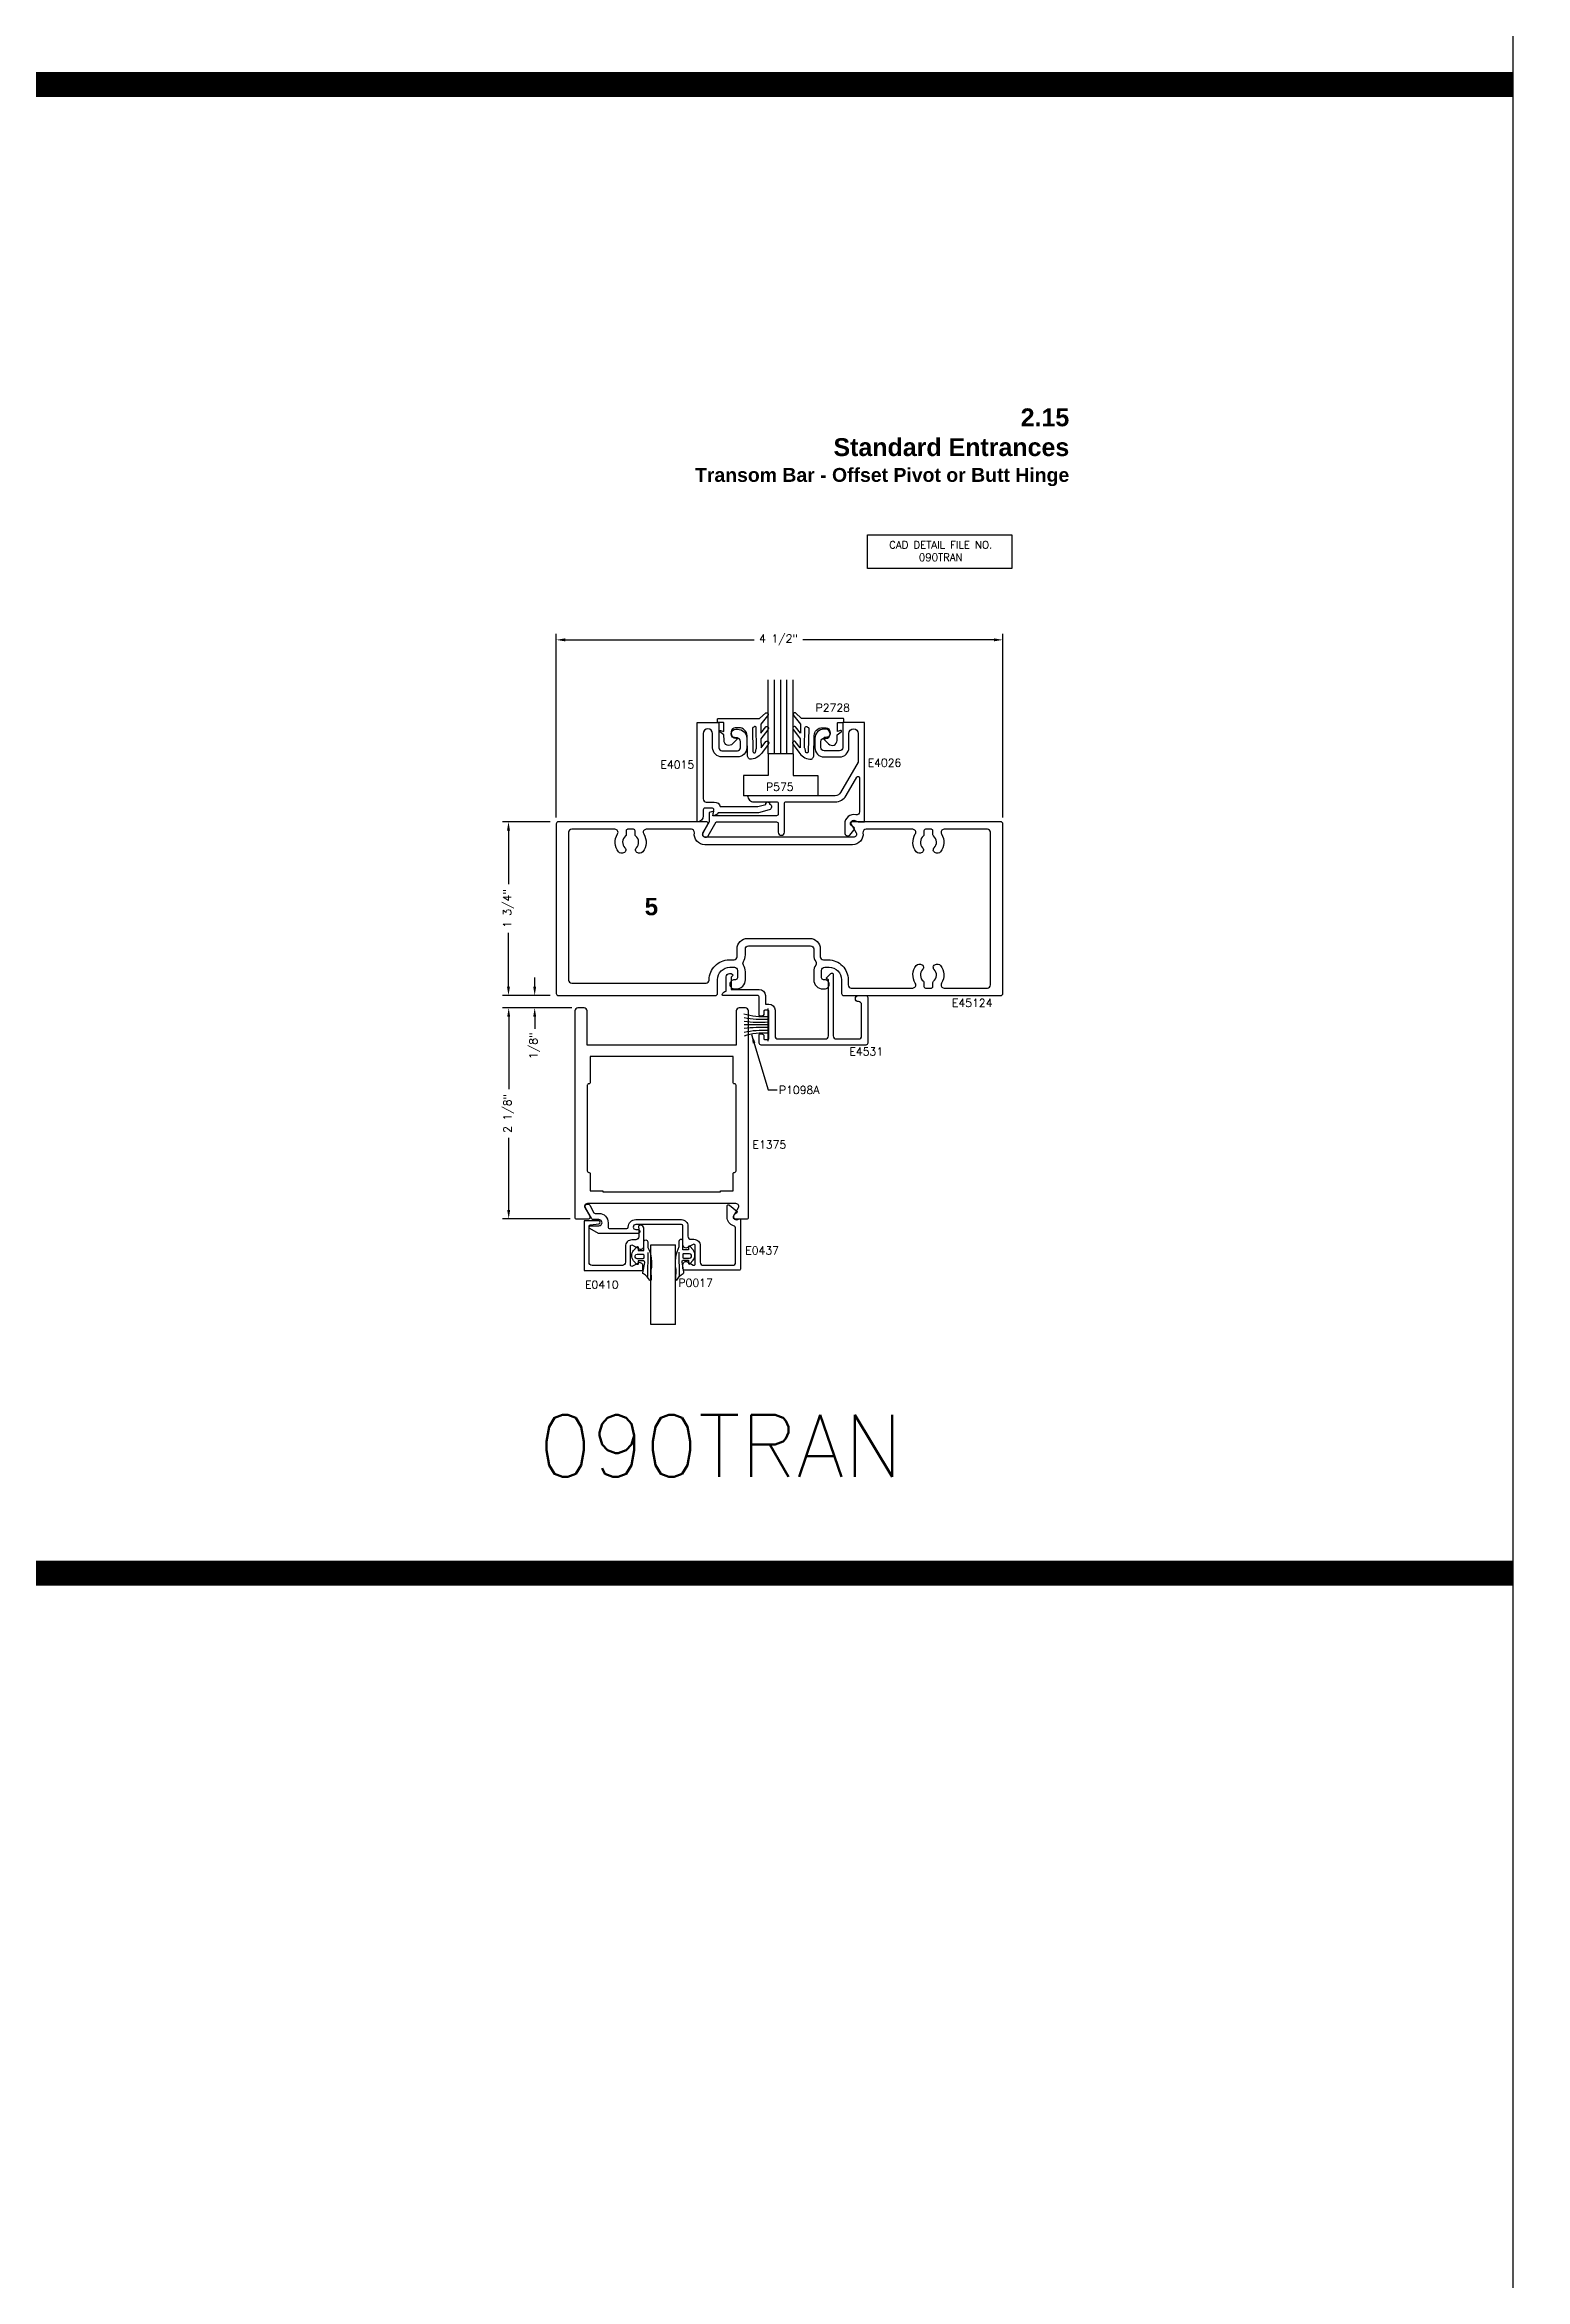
# Model space of a CAD drawing. Extents: x 0 to 130, y 0 to 90.
# Drawn here: x 108.12 to 123.03, y 22.76 to 45.28 of the extents above; entities that cross this region are included whole.
import ezdxf

# ---------------------------------------------------------------- set-up
doc = ezdxf.new("R2010")
doc.units = 0
doc.header["$MEASUREMENT"] = 0
doc.header["$PDMODE"] = 3
doc.layers.get('DEFPOINTS').update_dxf_attribs({"linetype": 'CONTINUOUS'})
for name, color, linetype in [('R-ANNO-DIMS', 3, 'CONTINUOUS'), ('R-ANNO-TEXT', 6, 'CONTINUOUS'), ('R-DET1', 4, 'CONTINUOUS'), ('R-DET2', 2, 'CONTINUOUS'), ('R-DET3', 5, 'CONTINUOUS'), ('R-OTLN', 1, 'CONTINUOUS'), ('TITLE', 7, 'CONTINUOUS')]:
    doc.layers.add(name, color=color, linetype=linetype)
doc.styles.get("Standard").update_dxf_attribs({"font": 'simplex'})
doc.dimstyles.new('1X', dxfattribs={"dimscale": 0, "dimtxt": 0.08, "dimasz": 0.09, "dimexe": 0.062, "dimexo": 0.062, "dimgap": 0.045, "dimtad": 0, "dimdec": 4, "dimzin": 4, "dimtxsty": 'STANDARD', "dimcen": 0, "dimazin": 3, "dimtp": 0.02, "dimtfac": 1, "dimtdec": 4, "dimtofl": 0, "dimtmove": 0, "dimatfit": 3, "dimtolj": 1, "dimtzin": 4})

# ---------------------------------------------------------------- blocks, each defined once
blk = doc.blocks.new('*D127')
at = {"layer": 'DEFPOINTS', "color": 0}
for p in [(113.053, 35.575), (113.27, 35.7), (113.488, 35.575)]:
    blk.add_point(p, dxfattribs=at)
at = {"layer": 'R-ANNO-DIMS', "color": 0}
for p, q in [((113.053, 35.79), (113.053, 35.88)), ((113.208, 35.7), (112.991, 35.7)), ((113.426, 35.575), (112.991, 35.575)), ((113.053, 35.485), (113.053, 35.364))]:
    blk.add_line(p, q, dxfattribs=at)
for points in [[(113.038, 35.79), (113.068, 35.79), (113.053, 35.7)], [(113.038, 35.485), (113.068, 35.485), (113.053, 35.575)]]:
    blk.add_solid(points, dxfattribs=at)
at = {"layer": 'R-ANNO-DIMS', "color": 0, "insert": (113.053, 35.193), "char_height": 0.08, "attachment_point": 5, "rotation": 90}
blk.add_mtext('\\A1;1/8"', dxfattribs=at)
blk = doc.blocks.new('*D128')
at = {"layer": 'DEFPOINTS', "color": 0}
for p in [(113.27, 37.45), (112.789, 35.7), (113.27, 35.7)]:
    blk.add_point(p, dxfattribs=at)
at = {"layer": 'R-ANNO-DIMS', "color": 0}
for p, q in [((113.208, 37.45), (112.727, 37.45)), ((112.789, 37.36), (112.789, 36.82)), ((112.789, 35.79), (112.789, 36.33)), ((113.208, 35.7), (112.727, 35.7))]:
    blk.add_line(p, q, dxfattribs=at)
for points in [[(112.774, 37.36), (112.804, 37.36), (112.789, 37.45)], [(112.774, 35.79), (112.804, 35.79), (112.789, 35.7)]]:
    blk.add_solid(points, dxfattribs=at)
at = {"layer": 'R-ANNO-DIMS', "color": 0, "insert": (112.789, 36.575), "char_height": 0.08, "attachment_point": 5, "rotation": 90}
blk.add_mtext('\\A1;1 3/4"', dxfattribs=at)
blk = doc.blocks.new('*D129')
at = {"layer": 'DEFPOINTS', "color": 0}
for p in [(113.488, 35.575), (112.791, 33.45), (113.472, 33.45)]:
    blk.add_point(p, dxfattribs=at)
at = {"layer": 'R-ANNO-DIMS', "color": 0}
for p, q in [((113.426, 35.575), (112.729, 35.575)), ((112.791, 35.485), (112.791, 34.757)), ((112.791, 33.54), (112.791, 34.267)), ((113.41, 33.45), (112.729, 33.45))]:
    blk.add_line(p, q, dxfattribs=at)
for points in [[(112.776, 35.485), (112.806, 35.485), (112.791, 35.575)], [(112.776, 33.54), (112.806, 33.54), (112.791, 33.45)]]:
    blk.add_solid(points, dxfattribs=at)
at = {"layer": 'R-ANNO-DIMS', "color": 0, "insert": (112.791, 34.512), "char_height": 0.08, "attachment_point": 5, "rotation": 90}
blk.add_mtext('\\A1;2 1/8"', dxfattribs=at)
blk = doc.blocks.new('*D130')
at = {"layer": 'DEFPOINTS', "color": 0}
for p in [(117.77, 39.283), (113.27, 37.43), (117.77, 37.43)]:
    blk.add_point(p, dxfattribs=at)
at = {"layer": 'R-ANNO-DIMS', "color": 0}
for p, q in [((113.27, 37.492), (113.27, 39.345)), ((113.36, 39.283), (115.264, 39.283)), ((117.68, 39.283), (115.754, 39.283)), ((117.77, 37.492), (117.77, 39.345))]:
    blk.add_line(p, q, dxfattribs=at)
for points in [[(113.36, 39.298), (113.36, 39.268), (113.27, 39.283)], [(117.68, 39.298), (117.68, 39.268), (117.77, 39.283)]]:
    blk.add_solid(points, dxfattribs=at)
at = {"layer": 'R-ANNO-DIMS', "color": 0, "insert": (115.509, 39.283), "char_height": 0.08, "attachment_point": 5}
blk.add_mtext('\\A1;4 1/2"', dxfattribs=at)
blk = doc.blocks.new('S')
at = {"layer": 'R-DET2'}
for p, q in [((4.542, 7.201), (4.542, 8.004)), ((4.542, 8.004), (4.792, 8.004)), ((4.792, 7.201), (4.792, 8.004)), ((4.792, 7.201), (4.542, 7.201))]:
    blk.add_line(p, q, dxfattribs=at)
blk = doc.blocks.new('GLASS')
at = {"layer": 'R-DET2'}
blk.add_blockref('S', (-4.542, -7.201), dxfattribs=at)
blk = doc.blocks.new('QUARTER_INCH_GLASS')
at = {"layer": 'R-DET2'}
blk.add_blockref('GLASS', (0, 0), dxfattribs=at)
blk = doc.blocks.new('1-4_P0017')
at = {"layer": 'R-DET2'}
for points in [[(-0.127, 0.093), (-0.131, 0.191, -0.280474), (-0.115, 0.201, 0.169063), (-0.053, 0.132, -0.378809), (-0.045, 0.121), (-0.064, 0.016, 0.346242), (-0.054, 0), (0, 0), (0.001, 0.03, -0.608656), (0.014, 0.036), (0.047, -0.001, -0.378617), (0.047, -0.104), (0.014, -0.141, -0.608656), (0.001, -0.135), (0, -0.105), (-0.055, -0.105), (-0.055, -0.19, -1), (-0.095, -0.19), (-0.095, -0.135, -0.175364)], [(0.032, -0.051, -0.341999), (0.012, -0.066), (-0.047, -0.066, -0.414214), (-0.055, -0.058), (-0.055, -0.029, -0.414214), (-0.047, -0.021), (0.012, -0.021, -0.341999), (0.032, -0.036, -0.127017)]]:
    blk.add_lwpolyline(points, format="xyb", close=True, dxfattribs=at)
blk.add_lwpolyline([(-0.095, -0.082), (-0.094, 0.158)], dxfattribs=at)
blk = doc.blocks.new('WEATHERING')
at = {"layer": 'R-DET2'}
for p, q in [((0, -0.221), (0, 0.107)), ((0, -0.057), (-0.242, -0.057))]:
    blk.add_line(p, q, dxfattribs=at)
for centre, radius, start, end in [((-0.047, 0.753), 0.727, 254.2862, 273.7059), ((-0.056, 0.985), 0.986, 259.0862, 273.2627), ((-0.084, 1.28), 1.311, 263.0594, 273.6647), ((-0.065, -1.394), 1.311, 87.1375, 97.7428), ((-0.042, -1.099), 0.986, 87.5395, 101.7159), ((-0.036, -0.867), 0.727, 87.0962, 106.516)]:
    blk.add_arc(centre, radius, start, end, dxfattribs=at)

msp = doc.modelspace()

# ---------------------------------------------------------------- linework, layer by layer
at = {"layer": 'R-ANNO-TEXT'}
msp.add_lwpolyline([(116.4069454, 40.3428498), (117.8584253, 40.3428498), (117.8584253, 40.000787), (116.4069454, 40.000787)], close=True, dxfattribs=at)
at = {"layer": 'R-DET1'}
for points in [[(114.9222489, 37.6028285), (115.2997919, 37.6028295), (115.3806049, 37.6244933, -1.1795626274), (115.4198804, 37.6283121, -0.7162756024), (115.4159432, 37.5697658), (115.3079499, 37.5408285), (114.9020566, 37.5408336, -0.2629630109), (114.84895, 37.5108285), (114.859247, 37.5692238, 0.4663072651), (114.8444749, 37.5868285), (114.7659499, 37.5868285, 0.4142135624), (114.7509499, 37.5718285), (114.7509499, 37.5108285, -0.4142134244), (114.6889499, 37.4488285), (114.6889499, 38.4488285), (114.9079499, 38.4488285), (114.9079499, 38.1958285, 0.4142135624), (114.9389499, 38.1648285), (115.0959499, 38.1648285, 0.4142135624), (115.1269499, 38.1958285), (115.1269499, 38.2588285, 0.4142135624), (115.0959499, 38.2898285), (115.0794487, 38.2898285, -0.9999957065), (115.0794487, 38.3828285), (115.0959499, 38.3828285, -0.4142135624), (115.1889499, 38.2898285), (115.1889499, 38.1958285, -0.4142135624), (115.0959499, 38.1028285), (114.9389499, 38.1028285, -0.4142135624), (114.8459499, 38.1958285), (114.8459509, 38.3393297, 0.9999747454), (114.7509509, 38.3393297), (114.7509499, 37.6798285, 0.4142137515), (114.7819499, 37.6488285), (114.8623508, 37.6488285, -0.33965109), (114.9222495, 37.6028331)], [(114.8021119, 37.3093285), (114.8826519, 37.4488285), (115.4902649, 37.4488285, -0.4142135624), (115.5062649, 37.4328285), (115.5062649, 37.3448279, 0.9999791959), (115.5682649, 37.3448279), (115.5682649, 37.6348284, -0.4142153925), (115.5842649, 37.6508285), (116.0810459, 37.6508285, 0.2679490054), (116.189299, 37.7133284), (116.2972746, 37.9003477, -0.7673219412), (116.3252649, 37.8928475), (116.3252649, 37.5515445, -0.4750022972), (116.2880149, 37.5211811, 0.4749999581), (116.1762649, 37.4300905), (116.1762649, 37.3397605, 0.6447686905), (116.227592, 37.3165048, 0.1233310546), (116.2762649, 37.3868288), (116.2476268, 37.4090571, -0.87567526), (116.2777718, 37.4626137), (116.3122649, 37.4488285), (116.3752649, 37.4488285), (116.3752649, 38.4488285), (116.1562649, 38.4488285), (116.1562649, 38.1958285, -0.4142135624), (116.1252649, 38.1648285), (115.9682649, 38.1648285, -0.4142135624), (115.9372649, 38.1958285), (115.9372649, 38.2588285, -0.4142135624), (115.9682649, 38.2898285), (115.9847659, 38.2898285, 0.9999784978), (115.9847659, 38.3828285), (115.9682649, 38.3828285, 0.4142135624), (115.8752649, 38.2898285), (115.8752649, 38.1958285, 0.4142135624), (115.9682649, 38.1028285), (116.1252649, 38.1028285, 0.4142135624), (116.2182649, 38.1958285), (116.2182649, 38.3393295, -0.9999789516), (116.3132649, 38.3393295), (116.3132649, 38.0520445), (116.1353165, 37.7438287, -0.267950109), (116.0816229, 37.7128285), (115.1982649, 37.7128285, 0.4142135624), (115.2602649, 37.6508285), (115.4902649, 37.6508285, -0.4142135624), (115.5062649, 37.6348285), (115.5062649, 37.5268285, -0.4142135624), (115.4902649, 37.5108285), (114.8489499, 37.5108285), (114.8570609, 37.5568285), (114.8110599, 37.5445025), (114.8110609, 37.4488285), (114.7485767, 37.3406, 1.0050798244), (114.8021115, 37.3093283)], [(114.0702948, 33.4418404), (114.5312987, 33.4418404, -0.4142135624), (114.5962987, 33.3768404), (114.5962987, 33.2748274, 0.4142135624), (114.6272987, 33.2438274), (114.6562987, 33.2438274, -0.4142135624), (114.7212987, 33.1788274), (114.7212987, 33.0128414, 0.4142135624), (114.7522987, 32.9818414), (115.0462937, 32.9818414, 0.4142135624), (115.0772937, 33.0128414), (115.0772937, 33.3498817, 0.3256627349), (115.0557939, 33.3793901, -0.3256627349), (114.9912947, 33.4679153), (114.9912947, 33.576295, -0.6370702608), (115.0159365, 33.5877857), (115.0885775, 33.5268326, -0.4779725156), (115.0882806, 33.5112721), (115.0682039, 33.4956912, 0.8690679817), (115.0987151, 33.442415), (115.1135854, 33.4483583, -0.5305087646), (115.1272967, 33.4390725), (115.1272967, 32.9468384, -0.4142135624), (115.1122967, 32.9318384), (114.5612947, 32.9318384, -0.4142135624), (114.5462947, 32.9468384), (114.5462947, 32.9893357, -0.5773590294), (114.5927954, 33.0161821), (114.6487943, 32.9838491, 0.5773590294), (114.6712947, 32.9968393), (114.6712947, 33.1788264, 0.5773411719), (114.648795, 33.191817), (114.5927939, 33.1594868, -0.5773411719), (114.5462947, 33.186334), (114.5462947, 33.3768414, 0.4142135624), (114.5312947, 33.3918414), (114.0702973, 33.3918414, 1), (114.0702973, 33.3418384), (114.0923004, 33.3418384, -1), (114.0923004, 33.3018414), (113.6952973, 33.3018414), (113.608678, 33.3518499, -0.7673308308), (113.6161779, 33.3798404), (113.6998279, 33.3798404, 1.0057039516), (113.7001796, 33.4418384), (113.6411793, 33.4418404, -0.2679461651), (113.6281893, 33.4493407), (113.5635281, 33.5613432, -0.9999753426), (113.6068269, 33.5863418), (113.6501318, 33.51134, 0.2679423533), (113.663122, 33.5038404), (113.7001824, 33.5038404, -0.4142135624), (113.7931824, 33.4108404), (113.7931824, 33.3668404, 0.4142135624), (113.8081818, 33.3518404), (113.9802958, 33.3518404, 0.4142119352), (113.9952958, 33.3668403, -0.4142119352), (114.0702973, 33.4418414)], [(114.1135907, 33.3853875, 0.4559911352), (114.0987387, 33.3682871), (114.1019747, 33.3453876), (114.1019767, 33.2683488, -0.4142135624), (114.0709767, 33.2373488), (114.0321647, 33.237349, 0.4157347224), (113.9669757, 33.1722007), (113.9669747, 33.0113875, -0.4142135624), (113.9359747, 32.9803875), (113.6319777, 32.9803875, -0.4142135624), (113.6009777, 33.0113875), (113.6009747, 33.3750941, -0.3788668862), (113.6141467, 33.3899823), (113.6998037, 33.4004997, 0.9407073484), (113.6979757, 33.4303877), (113.5509767, 33.4303876), (113.5509767, 32.9303876), (114.1419761, 32.9303876), (114.1419777, 32.9776942, 0.5773503096), (114.0954777, 33.0045409), (114.0394757, 32.9722092, -0.5773499476), (114.0169757, 32.9851996), (114.0169757, 33.1723491, -0.5773500587), (114.0394757, 33.1853395), (114.1054757, 33.1472343, 0.5773539269), (114.1519762, 33.174081), (114.1519761, 33.3543874, 0.4142112814), (114.1209761, 33.3853875), (114.1135907, 33.3853875)]]:
    msp.add_lwpolyline(points, format="xyb", dxfattribs=at)
msp.add_lwpolyline([(115.3232765, 35.4928285, -0.4142135624), (115.3152765, 35.5008285), (115.3152765, 35.6798285, 0.4142135624), (115.2952765, 35.6998285), (114.9498142, 35.6998285, -0.5032488353), (114.9421579, 35.7101481, -0.3121116705), (114.9832758, 35.7428283), (114.9832758, 35.8888285, -0.4142096847), (115.0142759, 35.9198285), (115.0332769, 35.9198285, -0.8364685786), (115.0384943, 35.8907651, 0.3135996461), (115.0332769, 35.8832647), (115.0332769, 35.7618285), (115.3152765, 35.7618285, -0.4142101409), (115.3772768, 35.6998285), (115.3772768, 35.6128285), (115.4122766, 35.6128285, -0.4142090004), (115.4742769, 35.5508284), (115.4742769, 35.2928285, 0.4142145072), (115.505277, 35.2618285), (115.9802755, 35.2618285, 0.414280361), (116.0112755, 35.2928284), (116.0112755, 35.8568284, 0.4142135624), (116.0032755, 35.8648284), (115.9995912, 35.8648284, -0.6681795687), (115.9939343, 35.8784853), (116.0359285, 35.9204793, -0.6682343589), (116.0612765, 35.9099794), (116.0612765, 35.2928284, 0.4142135624), (116.0922765, 35.2618284), (116.3152765, 35.2618284, 0.4142135624), (116.3462765, 35.2928284), (116.3462765, 35.6068284, 0.4233253683), (116.3142775, 35.6378285, -0.4142135624), (116.2832775, 35.6688285, -0.4142135624), (116.3142775, 35.6998285), (116.3882765, 35.6998285, -0.4142135624), (116.4082765, 35.6798285), (116.4082765, 35.2198285, -0.4142135624), (116.3882765, 35.1998285), (115.3352765, 35.1998285, -0.4142135624), (115.3152765, 35.2198285), (115.3152765, 35.3048284, -0.4142135624), (115.3232765, 35.3128284), (115.3392767, 35.3128284, -0.4141920422), (115.3622774, 35.2898284), (115.3622774, 35.2638285, 0.4142135624), (115.3702774, 35.2558285), (115.4042766, 35.2558285, 0.4142135624), (115.4122766, 35.2638285), (115.4122766, 35.5428284, 0.4142135624), (115.4042766, 35.5508284), (115.3702774, 35.5508284, 0.4142135624), (115.3622774, 35.5428284), (115.3622774, 35.5158285, -0.4141920422), (115.3392767, 35.4928285)], format="xyb", close=True, dxfattribs=at)
at = {"layer": 'R-DET2'}
for p, q in [((115.4062649, 38.1338285), (115.4062649, 38.8805944)), ((115.4687649, 38.1338285), (115.4687649, 38.8805944)), ((115.5312649, 38.1338285), (115.5312649, 38.8805944)), ((115.5937649, 38.1338285), (115.5937649, 38.8805944)), ((115.6562649, 38.1338285), (115.6562649, 38.8805944)), ((115.4062649, 38.1338285), (115.4062649, 37.9158285)), ((115.6562649, 38.1338285), (115.4062649, 38.1338285)), ((115.6562649, 38.1338285), (115.6562649, 37.9158285)), ((115.4062649, 37.9158285), (115.1558049, 37.9158285)), ((115.1558049, 37.9158285), (115.1562649, 37.7128285)), ((115.6562649, 37.9158285), (115.9067259, 37.9158285)), ((115.9067259, 37.9158285), (115.9062649, 37.7128285)), ((115.1982649, 37.7128285), (115.1562649, 37.7128285))]:
    msp.add_line(p, q, dxfattribs=at)
for points in [[(115.0724734, 38.300531), (115.0864661, 38.3007753, -0.6681786379), (115.093834, 38.2838302), (115.0464212, 38.2347328, -0.6681786379), (114.9604618, 38.2685931), (114.9594347, 38.3274339), (114.9193148, 38.3548777, -0.8363234174), (114.9257669, 38.369243), (114.9588489, 38.3609948), (114.9573851, 38.4448556, 0.4142135624), (114.9512813, 38.45075), (114.9012889, 38.4498774, -0.4142135624), (114.8951851, 38.4557717), (114.8946965, 38.4837675, -0.4142135624), (114.9005908, 38.4898713), (115.3191123, 38.4902602, 0.1630378793), (115.3191123, 38.4902602), (115.3820357, 38.5477108, -0.8866576519), (115.3980084, 38.5159071), (115.3301738, 38.4330098), (115.3317638, 38.3419217), (115.3801105, 38.4066221, -0.9485134715), (115.4008321, 38.3774322), (115.3327452, 38.2856927), (115.3343476, 38.1938927), (115.3824696, 38.257788, -0.958754735), (115.4046793, 38.2296905), (115.3467548, 38.1530658, -0.2262200796), (115.236105, 38.0793531, -0.4142135624), (115.195413, 38.1186489), (115.1919225, 38.3186185, 0.4142135624), (115.1105385, 38.3972101), (115.0721976, 38.3965408, 0.3888787319), (115.0329931, 38.3593372), (115.0318727, 38.3433152, 0.4400105309)], [(115.9885409, 38.300531), (115.9745483, 38.3007753, 0.6681786379), (115.9671804, 38.2838302), (116.0145932, 38.2347328, 0.6681786379), (116.1005526, 38.2685931), (116.1015796, 38.3274339), (116.1416996, 38.3548777, 0.8363234174), (116.1352474, 38.369243), (116.1021654, 38.3609948), (116.1036292, 38.4448556, -0.4142135624), (116.109733, 38.45075), (116.1597254, 38.4498774, 0.4142135624), (116.1658292, 38.4557717), (116.1663179, 38.4837675, 0.4142135624), (116.1604235, 38.4898713), (115.741902, 38.4902602, -0.1630378793), (115.741902, 38.4902602), (115.6789786, 38.5477108, 0.8866576519), (115.6630059, 38.5159071), (115.7308405, 38.4330098), (115.7292506, 38.3419217), (115.6809038, 38.4066221, 0.9485134715), (115.6601823, 38.3774322), (115.7282691, 38.2856927), (115.7266667, 38.1938927), (115.6785447, 38.257788, 0.958754735), (115.656335, 38.2296905), (115.7142595, 38.1530658, 0.2262200796), (115.8249094, 38.0793531, 0.4142135624), (115.8656014, 38.1186489), (115.8690918, 38.3186185, -0.4142135624), (115.9504759, 38.3972101), (115.9888168, 38.3965408, -0.3888787319), (116.0280212, 38.3593372), (116.0291416, 38.3433152, -0.4400105309)], [(115.2601085, 38.4049031, 0.3723118187), (115.2475391, 38.3898392), (115.2515573, 38.159635, 0.6681786379), (115.2773451, 38.1494769), (115.2846782, 38.1835283, 0.1989123674), (115.2888858, 38.1942099), (115.285373, 38.3954584, 0.4573947209), (115.267947, 38.4099987)], [(115.8009058, 38.4049031, -0.3723118187), (115.8134753, 38.3898392), (115.809457, 38.159635, -0.6681786379), (115.7836692, 38.1494769), (115.7763361, 38.1835283, -0.1989123674), (115.7721285, 38.1942099), (115.7756413, 38.3954584, -0.4573947209), (115.7930673, 38.4099987)]]:
    msp.add_lwpolyline(points, format="xyb", close=True, dxfattribs=at)
at = {"layer": 'R-OTLN'}
for points in [[(115.0826379, 35.7658285, 0.4142135624), (115.1756379, 35.8588285), (115.1756379, 35.9388285, 0.1450639488), (115.1554528, 36.0069375, -0.2963644577), (115.1554528, 36.0407195, 0.1450639488), (115.1756379, 36.1088285), (115.1756379, 36.1688285, -0.4142135624), (115.2066379, 36.1998285), (115.8326379, 36.1998285, -0.4142135624), (115.8636379, 36.1688285), (115.8636379, 36.1088285, 0.1450639488), (115.883823, 36.0407195, -0.2963644577), (115.883823, 36.0069375, 0.1450639488), (115.8636379, 35.9388285), (115.8636379, 35.8588285, 0.4142135624), (115.9566379, 35.7658285), (115.9736379, 35.7658285, 0.4142135624), (116.0196379, 35.8118285), (116.0196379, 35.8128285, 0.4142135624), (115.9736379, 35.8588285), (115.9636379, 35.8588285, -0.4142135624), (115.9436379, 35.8788285), (115.9436379, 35.9528285, -0.4142135624), (115.9746379, 35.9838285), (116.0196379, 35.9838285, -0.4142135624), (116.1446379, 35.8588285), (116.1446379, 35.7198285, 0.4142135624), (116.1646379, 35.6998285), (117.7496379, 35.6998285, 0.4142135624), (117.7696379, 35.7198285), (117.7696379, 37.4298285, 0.4142135624), (117.7496379, 37.4498285), (116.2536187, 37.4498285, 0.5773502692), (116.2406283, 37.4273285), (116.2908578, 37.3403285, -0.5773502692), (116.264011, 37.2938285), (114.7752649, 37.2938285, -0.5773502692), (114.7484181, 37.3403285), (114.7986475, 37.4273285, 0.5773502692), (114.7856572, 37.4498285), (113.2896379, 37.4498285, 0.4142135624), (113.2696379, 37.4298285), (113.2696379, 35.7198285, 0.4142135624), (113.2896379, 35.6998285), (114.8746379, 35.6998285, 0.4142135624), (114.8946379, 35.7198285), (114.8946379, 35.8588285, -0.4142135624), (115.0196379, 35.9838285), (115.0646379, 35.9838285, -0.4142135624), (115.0956379, 35.9528285), (115.0956379, 35.8788285, -0.4142135624), (115.0756379, 35.8588285), (115.0656379, 35.8588285, 0.4142135624), (115.0196379, 35.8128285), (115.0196379, 35.8118285, 0.4142135624), (115.0656379, 35.7658285)], [(115.1981379, 36.2748285), (115.8241379, 36.2748285, -0.4142135624), (115.9301379, 36.1688285), (115.9301379, 36.0898285, 0.4142135624), (115.9611379, 36.0588285), (116.0111379, 36.0588285, -0.4142135624), (116.2111379, 35.8588285), (116.2111379, 35.8058285, 0.4142135624), (116.2421379, 35.7748285), (116.8615144, 35.7748285, 0.5909721687), (116.8877096, 35.8224061, -0.3197947741), (116.8976273, 36.0031715, -0.2280737749), (116.9218516, 36.0148277), (116.9391554, 36.0148277, -0.6627684587), (116.961402, 35.9622386, 0.4424000819), (116.9689051, 35.842598, -0.2277348497), (116.9745301, 35.8308887), (116.9745301, 35.7898285, 0.4142135624), (116.9895301, 35.7748285), (117.0495301, 35.7748285, 0.4142135624), (117.0645301, 35.7898285), (117.0645301, 35.8308887, -0.2277348497), (117.0701551, 35.842598, 0.4424000819), (117.0776583, 35.9622386, -0.6627684587), (117.0999049, 36.0148277), (117.1172087, 36.0148277, -0.2280737749), (117.141433, 36.0031715, -0.3197947741), (117.1513507, 35.8224061, 0.5909721687), (117.1775458, 35.7748285), (117.6135299, 35.7748285, 0.4142135624), (117.6445299, 35.8058285), (117.6445299, 37.3438285, 0.4142135624), (117.6135299, 37.3748285), (117.1775455, 37.3748285, 0.5909723298), (117.1513504, 37.3272509, -0.3197949058), (117.1414327, 37.1464854, -0.2280737749), (117.1172084, 37.1348292), (117.0999046, 37.1348292, -0.6627684587), (117.077658, 37.1874183, 0.4424000819), (117.0701549, 37.3070589, -0.2277348497), (117.0645299, 37.3187682), (117.0645299, 37.3598285, 0.4142135624), (117.0495299, 37.3748285), (116.9895299, 37.3748285, 0.4142135624), (116.9745299, 37.3598285), (116.9745299, 37.3187682, -0.2277348497), (116.9689049, 37.3070589, 0.4424000819), (116.9614017, 37.1874183, -0.6627684587), (116.9391551, 37.1348292), (116.9218513, 37.1348292, -0.2280737749), (116.897627, 37.1464854, -0.3197949058), (116.8877094, 37.3272509, 0.5909723298), (116.8615142, 37.3748285), (116.3911871, 37.3748285, 0.4555777974), (116.3604867, 37.3395292, -0.4555777974), (116.255511, 37.2188285), (114.7667649, 37.2188285, -0.4555777974), (114.6617892, 37.3395292, 0.4555777974), (114.6310888, 37.3748285), (114.1775456, 37.3748285, 0.5909721164), (114.1513505, 37.327251, -0.3197947314), (114.1414327, 37.1464855, -0.2280737749), (114.1172084, 37.1348293), (114.0999046, 37.1348293, -0.6627684587), (114.077658, 37.1874184, 0.4424000819), (114.0701549, 37.307059, -0.2277348497), (114.0645299, 37.3187683), (114.0645299, 37.3598285, 0.4142135624), (114.0495299, 37.3748285), (113.9895299, 37.3748285, 0.4142135624), (113.9745299, 37.3598285), (113.9745299, 37.3187683, -0.2277348497), (113.9689049, 37.307059, 0.4424000819), (113.9614017, 37.1874184, -0.6627684587), (113.9391551, 37.1348293), (113.9218513, 37.1348293, -0.2280737749), (113.897627, 37.1464855, -0.3197947314), (113.8877093, 37.327251, 0.5909721164), (113.8615142, 37.3748285), (113.4255299, 37.3748285, 0.4142135624), (113.3945299, 37.3438285), (113.3945299, 35.8558285, 0.4142135624), (113.4255299, 35.8248285), (114.7801379, 35.8248285, 0.4142135624), (114.8111379, 35.8558285), (114.8111379, 35.8588285, -0.4142135624), (115.0111379, 36.0588285), (115.0611379, 36.0588285, 0.4142135624), (115.0921379, 36.0898285), (115.0921379, 36.1688285, -0.4142135624)], [(115.2071379, 35.5438285, 0.4142135624), (115.1761379, 35.5748285), (115.1131379, 35.5748285, 0.4142135624), (115.0821379, 35.5438285), (115.0821379, 35.1998285), (114.3321379, 35.1998285), (113.5821379, 35.1998285), (113.5821379, 35.5438285, 0.4142135624), (113.5511379, 35.5748285), (113.4881379, 35.5748285, 0.4142135624), (113.4571379, 35.5438285), (113.4571379, 33.4648295, 0.4142135624), (113.4721379, 33.4498295), (113.5981379, 33.4498295, 0.5763295747), (113.6111512, 33.4722897), (113.5608983, 33.5593282, -0.5773545045), (113.5877449, 33.6058285), (114.3321379, 33.6058285), (115.0765299, 33.6058285, -0.5773491289), (115.1033768, 33.5593286), (115.0531246, 33.4722897, 0.5763295747), (115.0661379, 33.4498295), (115.1921369, 33.4498295, 0.4142135624), (115.2071369, 33.4648295)], [(114.9261379, 33.7208285), (114.9261379, 33.7308285), (115.0511379, 33.7308285), (115.0511379, 33.9028285, -0.4142135624), (115.0661379, 33.9178285, 0.432335664), (115.0821369, 33.9328295), (115.0821379, 34.7948285, 0.4323973201), (115.0661379, 34.8098285, -0.4142135624), (115.0511379, 34.8248285), (115.0511379, 35.0848285), (114.3321379, 35.0848285), (113.6131379, 35.0848285), (113.6131379, 34.8248285, -0.4142135624), (113.5981379, 34.8098285, 0.4323973201), (113.5821379, 34.7948285), (113.5821379, 33.9328295, 0.4142135624), (113.5971379, 33.9178295, -0.4323090011), (113.6131369, 33.9028285), (113.6131379, 33.7308285), (113.7381379, 33.7308285), (113.7381379, 33.7208285), (114.3321379, 33.7208285)]]:
    msp.add_lwpolyline(points, format="xyb", close=True, dxfattribs=at)
at = {"layer": 'TITLE'}
msp.add_line((122.9080005, 84.8789502), (122.9080005, 5.25), dxfattribs=at)
at = {"layer": 'TITLE', "const_width": 0.25}
for points in [[(0.25, 44.8789502), (122.9080005, 44.8789502)], [(0.25, 29.8789502), (122.9080005, 29.8789502)]]:
    msp.add_lwpolyline(points, dxfattribs=at)

# ---------------------------------------------------------------- block references
at = {"layer": 'R-DET2'}
for name, p in [('WEATHERING', (115.4046928, 35.4613104)), ('QUARTER_INCH_GLASS', (114.2216443, 32.3836123))]:
    msp.add_blockref(name, p, dxfattribs=at)
at = {"layer": 'R-DET3', "rotation": 180}
msp.add_blockref('1-4_P0017', (114.0969762, 33.0269596), dxfattribs=at)
at = {"layer": 'R-DET3', "xscale": -1, "rotation": 180}
msp.add_blockref('1-4_P0017', (114.6012947, 33.0321271), dxfattribs=at)

# ---------------------------------------------------------------- texts
at = {"layer": 'R-ANNO-TEXT'}
for s, insert, char_height, width, attachment_point in [('CAD DETAIL FILE NO.\\P090TRAN', (117.1436276, 40.2772671), 0.075, 1.875, 2), ('{\\fArial|b1|i0|c0|p34;5}', (114.1605767, 36.6832734, 6.2106922), 0.175, 7.44, 1)]:
    msp.add_mtext(s, dxfattribs=dict(at, insert=insert, char_height=char_height, width=width, attachment_point=attachment_point))
at = {"layer": 'R-ANNO-TEXT', "char_height": 0.08}
for s, insert, attachment_point in [('P2728', (115.8831581, 38.5996158), 4), ('\\A1;E4015', (114.3200215, 38.0658902), 1), ('\\A1;E4026', (116.4074277, 38.0846578), 1), ('\\A1;P575', (115.3839779, 37.8421923), 1), ('\\A1;E45124', (117.2567458, 35.6648012), 1), ('\\A1;E4531', (116.2237811, 35.1752301), 1), ('\\A1;P1098A', (115.5137312, 34.7883101), 1), ('\\A1;E1375', (115.2476775, 34.2373232), 1), ('\\A1;E0437', (115.1747168, 33.1303923), 4), ('\\A1;E0410', (113.559776, 32.7862283), 4), ('\\A1;P0017', (114.500868, 32.8051144), 4)]:
    msp.add_mtext(s, dxfattribs=dict(at, insert=insert, attachment_point=attachment_point))
at = {"layer": 'TITLE'}
msp.add_text('090TRAN', height=0.625, dxfattribs=at).set_placement((113.0912856, 30.8495073))
at = {"layer": 'TITLE', "insert": (118.4383441, 41.6149259, 6.2106922), "char_height": 0.18, "width": 7.44, "attachment_point": 3}
msp.add_mtext('{\\fArial|b1|i0|c0|p34;2.15\\PStandard Entrances\\P\\H0.7778x;Transom Bar - Offset Pivot or Butt Hinge}', dxfattribs=at)

# ---------------------------------------------------------------- dimensions: what is measured, and where the dimension line sits
at = {"layer": 'R-ANNO-DIMS'}
dim = msp.add_linear_dim(base=(117.7696379, 39.2833653), p1=(113.2696379, 37.4298285), p2=(117.7696379, 37.4298285), dimstyle='1X', override={"dimscale": 1, "dimpost": '"'}, dxfattribs=at)
dim.commit()
dim.dimension.update_dxf_attribs({"geometry": '*D130', "text_midpoint": (115.5088669, 39.2833653), "dimtype": 160})
dim = msp.add_linear_dim(base=(112.7885771, 35.6998285), p1=(113.2696379, 37.4498285), p2=(113.2696379, 35.6998285), angle=90, dimstyle='1X', override={"dimscale": 1, "dimpost": '"'}, dxfattribs=at)
dim.commit()
dim.dimension.update_dxf_attribs({"geometry": '*D128', "text_midpoint": (112.7885771, 36.5748285)})
for base, p1, p2, picture, middle in [((113.0526854, 35.5748285), (113.2696379, 35.6998285), (113.4881379, 35.5748285), '*D127', (113.0526854, 35.1928285)), ((112.7906887, 33.4498285), (113.4881379, 35.5748285), (113.4721379, 33.4498285), '*D129', (112.7906887, 34.5123285))]:
    dim = msp.add_linear_dim(base=base, p1=p1, p2=p2, angle=90, dimstyle='1X', override={"dimscale": 1, "dimpost": '"'}, dxfattribs=at)
    dim.commit()
    dim.dimension.update_dxf_attribs({"geometry": picture, "text_midpoint": middle, "dimtype": 160})

# ---------------------------------------------------------------- leaders
at = {"layer": 'R-ANNO-TEXT'}
msp.add_leader([(115.2377712, 35.3069087), (115.4056092, 34.7494498), (115.4956092, 34.7494498)], dimstyle='1X', override={"dimscale": 1}, dxfattribs=at)

doc.saveas('drawing.dxf')
